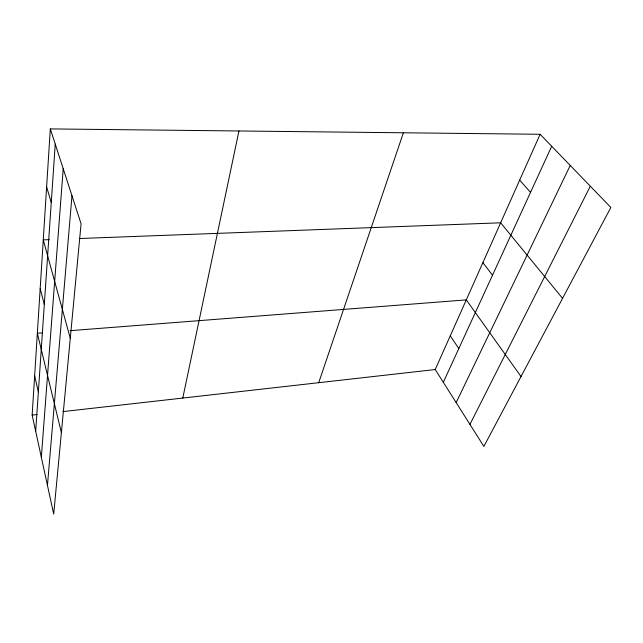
<?xml version="1.0" encoding="UTF-8"?>
<svg xmlns="http://www.w3.org/2000/svg" width="643" height="643" viewBox="0 0 643 643"><rect width="100%" height="100%" fill="white"/><g stroke="black" fill="none" stroke-linecap="round" stroke-linejoin="round"><path stroke-width="0.96" d="M50.307 128.905L81.074 223.796L53.707 514.095L32.15 415.081L50.307 128.905L540.12 134.283L610.85 207.464L483.882 446.419L435.231 369.532L540.12 134.283M35.678 431.308L55.234 144.096M41.329 457.261L63.207 168.691M47.453 485.377L71.976 195.737M182.781 398.057L238.955 130.971M318.719 382.698L403.378 132.779M443.316 382.312L551.702 146.266M456.152 402.598L570.237 165.444M469.937 424.38L590.322 186.221M32.15 415.081L37.101 414.518M62.853 411.608L435.231 369.532M42.301 332.841L37.342 333.227L61.382 432.691M70.079 330.679L466.288 299.879L521.007 376.541M49.278 239.646L43.266 239.871L70.28 338.274M79.346 238.521L500.656 222.799L562.553 298.36M519.681 180.128L530.531 192.37M482.893 262.625L492.49 275.212M450.261 335.831L458.805 348.578M46.626 186.888L51.255 202.497M40.179 288.474L44.311 304.565M34.642 375.761L38.355 391.997"/></g></svg>
